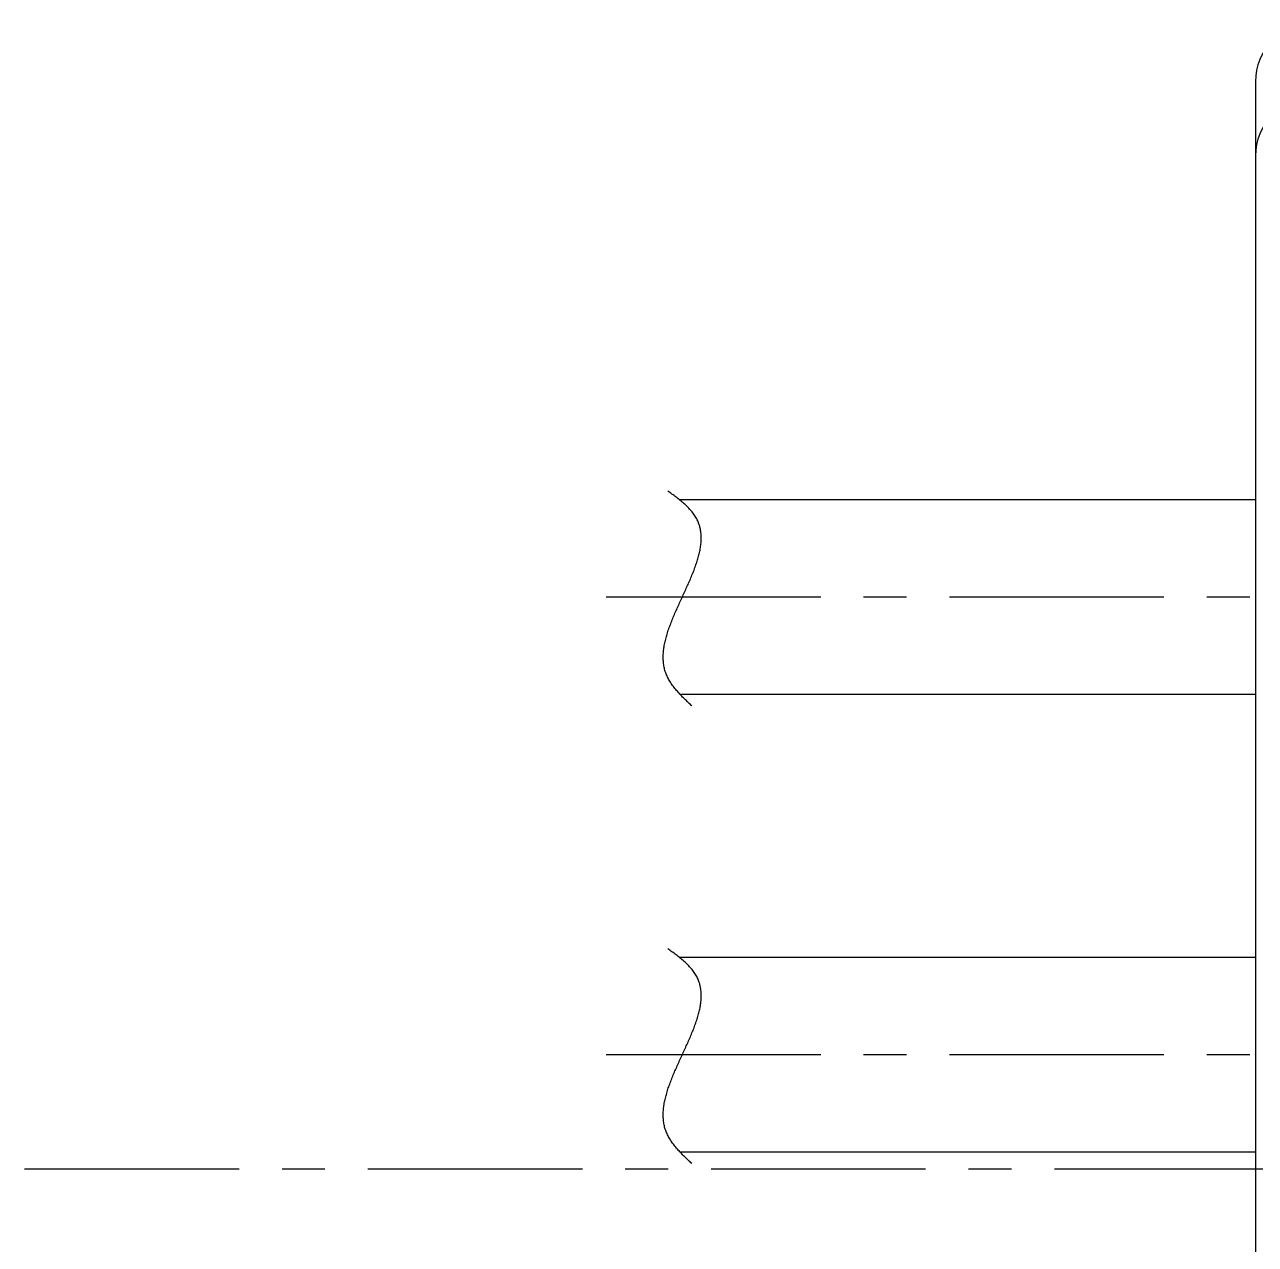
# Model space of a CAD drawing. Extents: x -805 to 122, y -168 to 306.
# Drawn here: x -671.98 to -628.95, y -99.8 to -57.16 of the extents above; entities that cross this region are included whole.
import ezdxf

# ---------------------------------------------------------------- set-up
doc = ezdxf.new("R2010")
doc.units = 0
doc.linetypes.add('CENTER', pattern=[12, 7.5, -1.5, 1.5, -1.5])
doc.linetypes.add('CONTINOUS', pattern=[0])
doc.layers.get('0').update_dxf_attribs({"linetype": 'CONTINUOUS'})
doc.layers.add('CENTER', color=1, linetype='CENTER')

msp = doc.modelspace()

# ---------------------------------------------------------------- linework, layer by layer
at = {"color": 7, "linetype": 'CONTINOUS'}
for p, q in [((-628.95, -59.158), (-628.95, -135.158)), ((-649.093, -73.758), (-628.95, -73.758)), ((-649.074, -80.558), (-628.95, -80.558)), ((-649.093, -89.758), (-628.95, -89.758)), ((-649.074, -96.558), (-628.95, -96.558))]:
    msp.add_line(p, q, dxfattribs=at)
at = {"color": 7}
for points in [[(-648.65, -80.974, 0), (-648.682, -80.944, 0), (-648.714, -80.914, 0), (-648.748, -80.884, 0), (-648.78, -80.854, 0), (-648.812, -80.822, 0), (-648.844, -80.79, 0), (-648.876, -80.76, 0), (-648.91, -80.728, 0), (-648.942, -80.696, 0), (-648.974, -80.664, 0), (-649.004, -80.632, 0), (-649.036, -80.598, 0), (-649.066, -80.566, 0), (-649.098, -80.532, 0), (-649.128, -80.498, 0), (-649.158, -80.464, 0), (-649.186, -80.43, 0), (-649.216, -80.396, 0), (-649.244, -80.362, 0), (-649.27, -80.328, 0), (-649.298, -80.292, 0), (-649.324, -80.256, 0), (-649.348, -80.22, 0), (-649.374, -80.186, 0), (-649.398, -80.148, 0), (-649.42, -80.112, 0), (-649.442, -80.076, 0), (-649.462, -80.038, 0), (-649.482, -80.002, 0), (-649.502, -79.964, 0), (-649.52, -79.926, 0), (-649.536, -79.888, 0), (-649.552, -79.85, 0), (-649.566, -79.812, 0), (-649.58, -79.772, 0), (-649.592, -79.734, 0), (-649.602, -79.694, 0), (-649.612, -79.654, 0), (-649.62, -79.614, 0), (-649.628, -79.574, 0), (-649.634, -79.534, 0), (-649.64, -79.494, 0), (-649.644, -79.452, 0), (-649.648, -79.412, 0), (-649.65, -79.37, 0), (-649.652, -79.328, 0), (-649.654, -79.288, 0), (-649.654, -79.246, 0), (-649.652, -79.204, 0), (-649.65, -79.162, 0), (-649.648, -79.118, 0), (-649.644, -79.076, 0), (-649.64, -79.034, 0), (-649.634, -78.99, 0), (-649.628, -78.948, 0), (-649.622, -78.904, 0), (-649.614, -78.86, 0), (-649.606, -78.816, 0), (-649.596, -78.774, 0), (-649.586, -78.73, 0), (-649.576, -78.686, 0), (-649.566, -78.642, 0), (-649.554, -78.596, 0), (-649.542, -78.552, 0), (-649.53, -78.508, 0), (-649.516, -78.464, 0), (-649.502, -78.418, 0), (-649.488, -78.374, 0), (-649.474, -78.328, 0), (-649.458, -78.284, 0), (-649.442, -78.238, 0), (-649.426, -78.192, 0), (-649.41, -78.148, 0), (-649.392, -78.102, 0), (-649.374, -78.056, 0), (-649.356, -78.01, 0), (-649.338, -77.966, 0), (-649.32, -77.92, 0), (-649.3, -77.874, 0), (-649.282, -77.828, 0), (-649.262, -77.782, 0), (-649.242, -77.736, 0), (-649.222, -77.69, 0), (-649.202, -77.644, 0), (-649.182, -77.598, 0), (-649.162, -77.552, 0), (-649.142, -77.506, 0), (-649.12, -77.46, 0), (-649.1, -77.414, 0), (-649.078, -77.368, 0), (-649.058, -77.322, 0), (-649.036, -77.276, 0), (-649.014, -77.23, 0), (-648.994, -77.184, 0), (-648.972, -77.136, 0), (-648.952, -77.09, 0), (-648.93, -77.044, 0), (-648.908, -76.998, 0), (-648.888, -76.952, 0), (-648.866, -76.906, 0), (-648.846, -76.862, 0), (-648.826, -76.816, 0), (-648.804, -76.77, 0), (-648.784, -76.724, 0), (-648.764, -76.678, 0), (-648.744, -76.632, 0), (-648.724, -76.586, 0), (-648.704, -76.542, 0), (-648.684, -76.496, 0), (-648.666, -76.45, 0), (-648.648, -76.406, 0), (-648.628, -76.36, 0), (-648.61, -76.316, 0), (-648.594, -76.27, 0), (-648.576, -76.226, 0), (-648.558, -76.18, 0), (-648.542, -76.136, 0), (-648.526, -76.092, 0), (-648.51, -76.048, 0), (-648.496, -76.004, 0), (-648.48, -75.96, 0), (-648.466, -75.916, 0), (-648.454, -75.872, 0), (-648.44, -75.828, 0), (-648.428, -75.784, 0), (-648.416, -75.742, 0), (-648.404, -75.698, 0), (-648.394, -75.656, 0), (-648.384, -75.612, 0), (-648.374, -75.57, 0), (-648.366, -75.528, 0), (-648.358, -75.484, 0), (-648.35, -75.442, 0), (-648.344, -75.4, 0), (-648.338, -75.36, 0), (-648.334, -75.318, 0), (-648.33, -75.276, 0), (-648.326, -75.236, 0), (-648.324, -75.194, 0), (-648.322, -75.154, 0), (-648.322, -75.114, 0), (-648.322, -75.074, 0), (-648.324, -75.034, 0), (-648.326, -74.994, 0), (-648.328, -74.954, 0), (-648.332, -74.916, 0), (-648.338, -74.876, 0), (-648.344, -74.838, 0), (-648.35, -74.8, 0), (-648.358, -74.762, 0), (-648.368, -74.724, 0), (-648.378, -74.686, 0), (-648.39, -74.648, 0), (-648.402, -74.612, 0), (-648.416, -74.574, 0), (-648.43, -74.538, 0), (-648.446, -74.502, 0), (-648.464, -74.466, 0), (-648.482, -74.43, 0), (-648.502, -74.396, 0), (-648.522, -74.36, 0), (-648.544, -74.326, 0), (-648.568, -74.292, 0), (-648.592, -74.258, 0), (-648.618, -74.224, 0), (-648.644, -74.192, 0), (-648.672, -74.158, 0), (-648.7, -74.126, 0), (-648.728, -74.094, 0), (-648.758, -74.062, 0), (-648.79, -74.03, 0), (-648.82, -73.998, 0), (-648.852, -73.968, 0), (-648.886, -73.936, 0), (-648.918, -73.906, 0), (-648.952, -73.876, 0), (-648.986, -73.846, 0), (-649.022, -73.818, 0), (-649.056, -73.788, 0), (-649.092, -73.76, 0), (-649.128, -73.732, 0), (-649.164, -73.704, 0), (-649.2, -73.676, 0), (-649.236, -73.648, 0), (-649.272, -73.62, 0), (-649.308, -73.594, 0), (-649.346, -73.568, 0), (-649.382, -73.542, 0), (-649.418, -73.516, 0), (-649.454, -73.49, 0), (-649.49, -73.466, 0)], [(-648.65, -96.974, 0), (-648.682, -96.944, 0), (-648.714, -96.914, 0), (-648.748, -96.884, 0), (-648.78, -96.854, 0), (-648.812, -96.822, 0), (-648.844, -96.79, 0), (-648.876, -96.76, 0), (-648.91, -96.728, 0), (-648.942, -96.696, 0), (-648.974, -96.664, 0), (-649.004, -96.632, 0), (-649.036, -96.598, 0), (-649.066, -96.566, 0), (-649.098, -96.532, 0), (-649.128, -96.498, 0), (-649.158, -96.464, 0), (-649.186, -96.43, 0), (-649.216, -96.396, 0), (-649.244, -96.362, 0), (-649.27, -96.328, 0), (-649.298, -96.292, 0), (-649.324, -96.256, 0), (-649.348, -96.22, 0), (-649.374, -96.186, 0), (-649.398, -96.148, 0), (-649.42, -96.112, 0), (-649.442, -96.076, 0), (-649.462, -96.038, 0), (-649.482, -96.002, 0), (-649.502, -95.964, 0), (-649.52, -95.926, 0), (-649.536, -95.888, 0), (-649.552, -95.85, 0), (-649.566, -95.812, 0), (-649.58, -95.772, 0), (-649.592, -95.734, 0), (-649.602, -95.694, 0), (-649.612, -95.654, 0), (-649.62, -95.614, 0), (-649.628, -95.574, 0), (-649.634, -95.534, 0), (-649.64, -95.494, 0), (-649.644, -95.452, 0), (-649.648, -95.412, 0), (-649.65, -95.37, 0), (-649.652, -95.328, 0), (-649.654, -95.288, 0), (-649.654, -95.246, 0), (-649.652, -95.204, 0), (-649.65, -95.162, 0), (-649.648, -95.118, 0), (-649.644, -95.076, 0), (-649.64, -95.034, 0), (-649.634, -94.99, 0), (-649.628, -94.948, 0), (-649.622, -94.904, 0), (-649.614, -94.86, 0), (-649.606, -94.816, 0), (-649.596, -94.774, 0), (-649.586, -94.73, 0), (-649.576, -94.686, 0), (-649.566, -94.642, 0), (-649.554, -94.596, 0), (-649.542, -94.552, 0), (-649.53, -94.508, 0), (-649.516, -94.464, 0), (-649.502, -94.418, 0), (-649.488, -94.374, 0), (-649.474, -94.328, 0), (-649.458, -94.284, 0), (-649.442, -94.238, 0), (-649.426, -94.192, 0), (-649.41, -94.148, 0), (-649.392, -94.102, 0), (-649.374, -94.056, 0), (-649.356, -94.01, 0), (-649.338, -93.966, 0), (-649.32, -93.92, 0), (-649.3, -93.874, 0), (-649.282, -93.828, 0), (-649.262, -93.782, 0), (-649.242, -93.736, 0), (-649.222, -93.69, 0), (-649.202, -93.644, 0), (-649.182, -93.598, 0), (-649.162, -93.552, 0), (-649.142, -93.506, 0), (-649.12, -93.46, 0), (-649.1, -93.414, 0), (-649.078, -93.368, 0), (-649.058, -93.322, 0), (-649.036, -93.276, 0), (-649.014, -93.23, 0), (-648.994, -93.184, 0), (-648.972, -93.136, 0), (-648.952, -93.09, 0), (-648.93, -93.044, 0), (-648.908, -92.998, 0), (-648.888, -92.952, 0), (-648.866, -92.906, 0), (-648.846, -92.862, 0), (-648.826, -92.816, 0), (-648.804, -92.77, 0), (-648.784, -92.724, 0), (-648.764, -92.678, 0), (-648.744, -92.632, 0), (-648.724, -92.586, 0), (-648.704, -92.542, 0), (-648.684, -92.496, 0), (-648.666, -92.45, 0), (-648.648, -92.406, 0), (-648.628, -92.36, 0), (-648.61, -92.316, 0), (-648.594, -92.27, 0), (-648.576, -92.226, 0), (-648.558, -92.18, 0), (-648.542, -92.136, 0), (-648.526, -92.092, 0), (-648.51, -92.048, 0), (-648.496, -92.004, 0), (-648.48, -91.96, 0), (-648.466, -91.916, 0), (-648.454, -91.872, 0), (-648.44, -91.828, 0), (-648.428, -91.784, 0), (-648.416, -91.742, 0), (-648.404, -91.698, 0), (-648.394, -91.656, 0), (-648.384, -91.612, 0), (-648.374, -91.57, 0), (-648.366, -91.528, 0), (-648.358, -91.484, 0), (-648.35, -91.442, 0), (-648.344, -91.4, 0), (-648.338, -91.36, 0), (-648.334, -91.318, 0), (-648.33, -91.276, 0), (-648.326, -91.236, 0), (-648.324, -91.194, 0), (-648.322, -91.154, 0), (-648.322, -91.114, 0), (-648.322, -91.074, 0), (-648.324, -91.034, 0), (-648.326, -90.994, 0), (-648.328, -90.954, 0), (-648.332, -90.916, 0), (-648.338, -90.876, 0), (-648.344, -90.838, 0), (-648.35, -90.8, 0), (-648.358, -90.762, 0), (-648.368, -90.724, 0), (-648.378, -90.686, 0), (-648.39, -90.648, 0), (-648.402, -90.612, 0), (-648.416, -90.574, 0), (-648.43, -90.538, 0), (-648.446, -90.502, 0), (-648.464, -90.466, 0), (-648.482, -90.43, 0), (-648.502, -90.396, 0), (-648.522, -90.36, 0), (-648.544, -90.326, 0), (-648.568, -90.292, 0), (-648.592, -90.258, 0), (-648.618, -90.224, 0), (-648.644, -90.192, 0), (-648.672, -90.158, 0), (-648.7, -90.126, 0), (-648.728, -90.094, 0), (-648.758, -90.062, 0), (-648.79, -90.03, 0), (-648.82, -89.998, 0), (-648.852, -89.968, 0), (-648.886, -89.936, 0), (-648.918, -89.906, 0), (-648.952, -89.876, 0), (-648.986, -89.846, 0), (-649.022, -89.818, 0), (-649.056, -89.788, 0), (-649.092, -89.76, 0), (-649.128, -89.732, 0), (-649.164, -89.704, 0), (-649.2, -89.676, 0), (-649.236, -89.648, 0), (-649.272, -89.62, 0), (-649.308, -89.594, 0), (-649.346, -89.568, 0), (-649.382, -89.542, 0), (-649.418, -89.516, 0), (-649.454, -89.49, 0), (-649.49, -89.466, 0)]]:
    msp.add_polyline3d(points, dxfattribs=at)
at = {"color": 7, "linetype": 'CONTINOUS'}
for centre in [(-626.95, -59.158), (-626.95, -61.756)]:
    msp.add_arc(centre, 2, 90, 180, dxfattribs=at)
at = {"layer": 'CENTER', "color": 1, "linetype": 'CENTER'}
for p, q in [((-651.646, -77.158), (-627.003, -77.158)), ((-651.646, -93.158), (-627.003, -93.158)), ((-671.978, -97.158), (117.978, -97.158))]:
    msp.add_line(p, q, dxfattribs=at)

doc.saveas('drawing.dxf')
